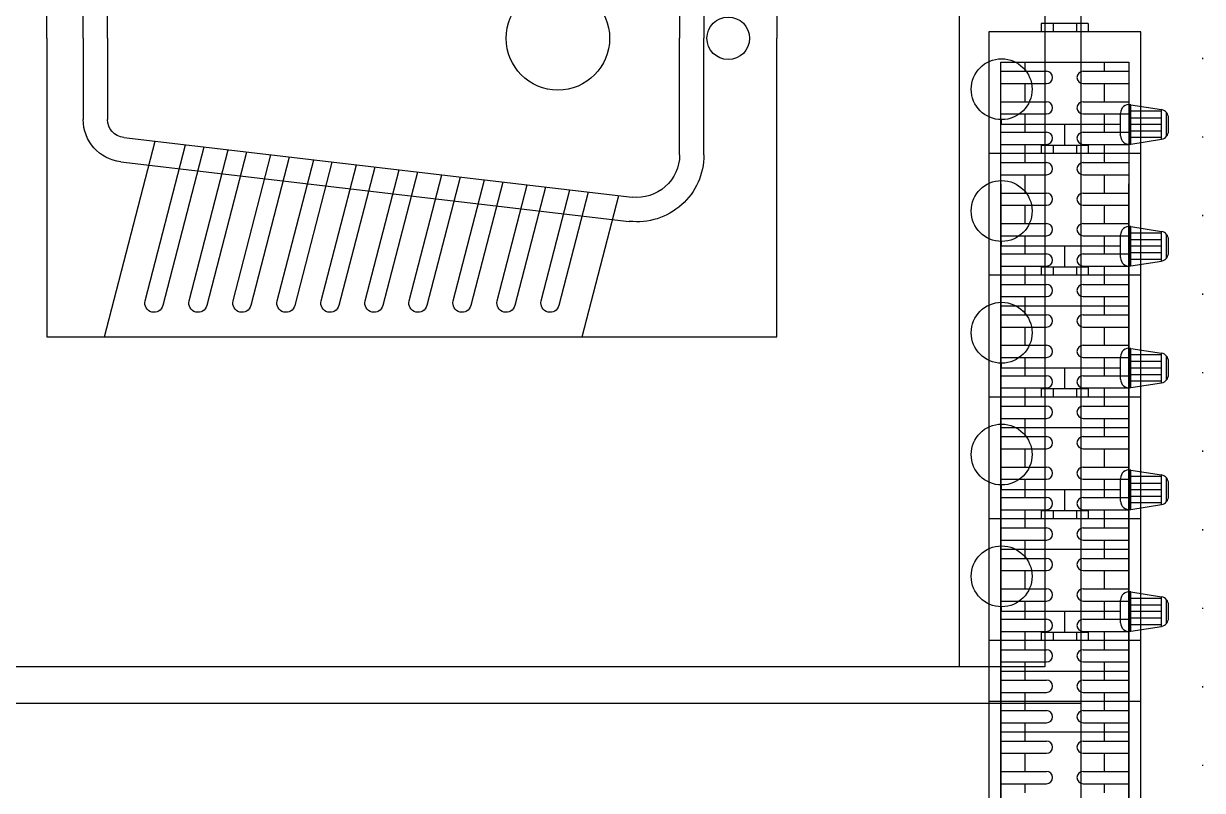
# Model space of a CAD drawing. Header units: inches. Extents: x 21 to 38546, y 13 to 15001.
# Drawn here: x 5924.9 to 6021.7, y 2099.9 to 2162.9 of the extents above; entities that cross this region are included whole.
import ezdxf

# ---------------------------------------------------------------- set-up
doc = ezdxf.new("R2010")
doc.units = ezdxf.units.IN
doc.header["$MEASUREMENT"] = 0
doc.set_wipeout_variables(frame=1)
doc.linetypes.add('DOT', pattern=[6.35, 0, -6.35])
doc.layers.add('RAST-IST-RADYATÖR-DİNAMİK BLOK', color=83, linetype='Continuous')
for name, color, linetype, lineweight in [('Z_MİM_-KM-BEAM-RAY', 8, 'DOT', 25), ('Z_MİM_-KM-CERAMIC-09', 8, 'Continuous', 25), ('Z_MİM_-KM-Gor-25', 8, 'Continuous', 25), ('Z_MİM_-KM-VITRF', 8, 'Continuous', 25), ('Z_MİM_-KM-WALL', 8, 'Continuous', 25)]:
    doc.layers.add(name, color=color, linetype=linetype, lineweight=lineweight)

# ---------------------------------------------------------------- blocks, each defined once
blk = doc.blocks.new('alaturka_plan_1')
blk.add_wipeout([(1400.72, 716.03), (1890.72, 716.03), (1890.72, 116.03), (1400.72, 116.03)]).dxf.layer = 'Z_MİM_-KM-VITRF'
at = {"layer": 'Z_MİM_-KM-VITRF'}
for p, q in [((1400.72, 716.03), (1645.72, 716.03)), ((1400.72, 116.03), (1400.72, 716.03)), ((1890.72, 716.03), (1645.72, 716.03)), ((1890.72, 116.03), (1890.72, 716.03)), ((1550.06, 656.03), (1645.72, 656.03)), ((1741.39, 656.03), (1645.72, 656.03)), ((1550.06, 636.03), (1645.72, 636.03)), ((1741.39, 636.03), (1645.72, 636.03)), ((1544.31, 176.96), (1495.43, 594.63)), ((1564.17, 179.28), (1515.29, 596.96)), ((1727.27, 179.28), (1776.15, 596.96)), ((1747.14, 176.96), (1796.02, 594.63)), ((1400.72, 556.03), (1516.57, 586.03)), ((1890.72, 556.03), (1774.87, 586.03)), ((1519.51, 560.96), (1426.34, 536.84)), ((1771.94, 560.96), (1865.1, 536.84)), ((1430.1, 522.31), (1521.27, 545.92)), ((1861.34, 522.31), (1770.18, 545.92)), ((1523.61, 525.87), (1426.34, 500.68)), ((1767.83, 525.87), (1865.1, 500.68)), ((1430.1, 486.16), (1525.37, 510.83)), ((1861.34, 486.16), (1766.07, 510.83)), ((1527.72, 490.78), (1426.34, 464.53)), ((1763.73, 490.78), (1865.1, 464.53)), ((1430.1, 450.01), (1529.48, 475.74)), ((1861.34, 450.01), (1761.97, 475.74)), ((1531.83, 455.69), (1426.34, 428.37)), ((1759.62, 455.69), (1865.1, 428.37)), ((1430.1, 413.85), (1533.59, 440.65)), ((1861.34, 413.85), (1757.86, 440.65)), ((1535.93, 420.6), (1426.34, 392.22)), ((1755.51, 420.6), (1865.1, 392.22)), ((1430.1, 377.7), (1537.69, 405.56)), ((1861.34, 377.7), (1753.75, 405.56)), ((1540.04, 385.51), (1426.34, 356.06)), ((1751.41, 385.51), (1865.1, 356.06)), ((1430.1, 341.54), (1541.8, 370.47)), ((1861.34, 341.54), (1749.65, 370.47)), ((1544.15, 350.41), (1426.34, 319.91)), ((1747.3, 350.41), (1865.1, 319.91)), ((1430.1, 305.39), (1545.91, 335.38)), ((1861.34, 305.39), (1745.54, 335.38)), ((1548.25, 315.32), (1426.34, 283.75)), ((1743.19, 315.32), (1865.1, 283.75)), ((1430.1, 269.23), (1550.01, 300.28)), ((1861.34, 269.23), (1741.43, 300.28)), ((1552.36, 280.23), (1426.34, 247.6)), ((1739.09, 280.23), (1865.1, 247.6)), ((1430.1, 233.08), (1554.12, 265.19)), ((1861.34, 233.08), (1737.33, 265.19)), ((1556.46, 245.14), (1426.34, 211.45)), ((1734.98, 245.14), (1865.1, 211.45)), ((1430.1, 196.92), (1558.22, 230.1)), ((1861.34, 196.92), (1733.22, 230.1)), ((1400.72, 163.49), (1561.16, 205.04)), ((1890.72, 163.49), (1730.29, 205.04)), ((1645.72, 166.03), (1579.07, 166.03)), ((1645.72, 166.03), (1712.38, 166.03)), ((1645.72, 146.03), (1579.07, 146.03)), ((1645.72, 146.03), (1712.38, 146.03)), ((1645.72, 116.03), (1400.72, 116.03)), ((1645.72, 116.03), (1890.72, 116.03))]:
    blk.add_line(p, q, dxfattribs=at)
for centre, radius, start, end in [((1645.72, 676.03), 17.5, 90, 270), ((1645.72, 676.03), 17.5, 270, 90), ((1550.06, 601.03), 55, 90, 186.67447), ((1741.39, 601.03), 55, 353.32553, 90), ((1550.06, 601.03), 35, 90, 186.67447), ((1741.39, 601.03), 35, 353.32553, 90), ((1645.72, 536.03), 42.5, 90, 270), ((1645.72, 536.03), 42.5, 270, 90), ((1428.22, 529.58), 7.5, 104.51802, 284.51802), ((1863.22, 529.58), 7.5, 255.48198, 75.48198), ((1428.22, 493.42), 7.5, 104.51802, 284.51802), ((1863.22, 493.42), 7.5, 255.48198, 75.48198), ((1428.22, 457.27), 7.5, 104.51802, 284.51802), ((1863.22, 457.27), 7.5, 255.48198, 75.48198), ((1428.22, 421.11), 7.5, 104.51802, 284.51802), ((1863.22, 421.11), 7.5, 255.48198, 75.48198), ((1428.22, 384.96), 7.5, 104.51802, 284.51802), ((1863.22, 384.96), 7.5, 255.48198, 75.48198), ((1428.22, 348.8), 7.5, 104.51802, 284.51802), ((1863.22, 348.8), 7.5, 255.48198, 75.48198), ((1428.22, 312.65), 7.5, 104.51802, 284.51802), ((1863.22, 312.65), 7.5, 255.48198, 75.48198), ((1428.22, 276.49), 7.5, 104.51802, 284.51802), ((1863.22, 276.49), 7.5, 255.48198, 75.48198), ((1428.22, 240.34), 7.5, 104.51802, 284.51802), ((1863.22, 240.34), 7.5, 255.48198, 75.48198), ((1428.22, 204.19), 7.5, 104.51802, 284.51802), ((1863.22, 204.19), 7.5, 255.48198, 75.48198), ((1579.07, 181.03), 35, 186.67447, 270), ((1579.07, 181.03), 15, 186.67447, 270), ((1712.38, 181.03), 15, 270, 353.32553), ((1712.38, 181.03), 35, 270, 353.32553)]:
    blk.add_arc(centre, radius, start, end, dxfattribs=at)
blk = doc.blocks.new('-KM_Kiriş İzi_ZK')
at = {"layer": 'Z_MİM_-KM-BEAM-RAY'}
blk.add_line((2689.999, 1565.001), (2689.999, 1030), dxfattribs=at)
blk = doc.blocks.new('IS_RADYATOR-PLAN-140')
at = {"layer": 'RAST-IST-RADYATÖR-DİNAMİK BLOK', "color": 7}
for p, q in [((133.25, 11.5), (133.25, 7.75)), ((134.25, 11.5), (134.25, 7.75)), ((135.75, 11.5), (135.75, 7.75)), ((136.75, 11.5), (136.75, 7.75)), ((132.5, 9.5), (133.25, 9.5)), ((134.25, 9.5), (135, 9.5)), ((135, 9.5), (135.75, 9.5)), ((136.75, 9.5), (137.5, 9.5)), ((133.25, 4.75), (133.25, 1)), ((134.25, 4.75), (134.25, 1)), ((135.75, 4.75), (135.75, 1)), ((136.75, 4.75), (136.75, 1)), ((132.5, 3), (133.25, 3)), ((134.25, 3), (135, 3)), ((135, 3), (135.75, 3)), ((136.75, 3), (137.5, 3))]:
    blk.add_line(p, q, dxfattribs=at)
at = {"layer": 'RAST-IST-RADYATÖR-DİNAMİK BLOK'}
for points in [[(0, 0), (140, 0), (140, 12.5), (0, 12.5)], [(2.5, 11.5), (137.5, 11.5), (137.5, 1), (2.5, 1)]]:
    blk.add_lwpolyline(points, dxfattribs=at)
at = {"layer": 'RAST-IST-RADYATÖR-DİNAMİK BLOK', "color": 7}
for centre, start, end in [((133.75, 7.75), 180, 0), ((136.25, 7.75), 180, 0), ((133.75, 4.75), 0, 180), ((136.25, 4.75), 0, 180)]:
    blk.add_arc(centre, 0.5, start, end, dxfattribs=at)
blk = doc.blocks.new('IS_RADYATOR-PLAN-150')
at = {"layer": 'RAST-IST-RADYATÖR-DİNAMİK BLOK', "color": 7}
for p, q in [((133.25, 11.5), (133.25, 7.75)), ((134.25, 11.5), (134.25, 7.75)), ((135.75, 11.5), (135.75, 7.75)), ((136.75, 11.5), (136.75, 7.75)), ((138.25, 11.5), (138.25, 7.75)), ((139.25, 11.5), (139.25, 7.75)), ((140.75, 11.5), (140.75, 7.75)), ((141.75, 11.5), (141.75, 7.75)), ((147.385, 11.439), (147.78, 11.439)), ((147.385, 1.67), (147.385, 11.439)), ((132.5, 9.5), (133.25, 9.5)), ((134.25, 9.5), (135, 9.5)), ((135, 9.5), (135.75, 9.5)), ((136.75, 9.5), (137.5, 9.5)), ((137.5, 9.5), (138.25, 9.5)), ((139.25, 9.5), (140, 9.5)), ((140, 9.5), (140.75, 9.5)), ((141.75, 9.5), (142.5, 9.5)), ((145.668, 6.25), (147.385, 6.25)), ((133.25, 4.75), (133.25, 1)), ((134.25, 4.75), (134.25, 1)), ((135.75, 4.75), (135.75, 1)), ((136.75, 4.75), (136.75, 1)), ((138.25, 4.75), (138.25, 1)), ((139.25, 4.75), (139.25, 1)), ((140.75, 4.75), (140.75, 1)), ((141.75, 4.75), (141.75, 1)), ((132.5, 3), (133.25, 3)), ((134.25, 3), (135, 3)), ((135, 3), (135.75, 3)), ((136.75, 3), (137.5, 3)), ((137.5, 3), (138.25, 3)), ((139.25, 3), (140, 3)), ((140, 3), (140.75, 3)), ((141.75, 3), (142.5, 3)), ((146.462, 1.67), (148.309, 1.67)), ((149.011, 0.968), (145.76, 0.968)), ((145.773, 0.833), (148.998, 0.833)), ((145.773, 0.833), (146.168, -1.704)), ((146.308, -1.704), (146.308, 0.833)), ((146.832, -1.704), (146.832, 0.833)), ((147.381, -1.704), (147.381, 0.833)), ((147.906, -1.704), (147.906, 0.833)), ((148.467, -1.704), (148.467, 0.833)), ((148.998, 0.833), (148.603, -1.704)), ((146.168, -1.704), (148.603, -1.704)), ((146.411, -2.11), (148.36, -2.11)), ((146.857, -2.27), (147.914, -2.27))]:
    blk.add_line(p, q, dxfattribs=at)
at = {"layer": 'RAST-IST-RADYATÖR-DİNAMİK BLOK'}
for p, q in [((145.668, 8.178), (145, 8.178)), ((145.668, 7.214), (145.668, 8.178)), ((145.668, 7.214), (145, 7.214)), ((145.668, 5.286), (145.668, 7.214)), ((145.668, 5.286), (145, 5.286)), ((145.668, 4.322), (145.668, 5.286)), ((145.668, 4.322), (145, 4.322))]:
    blk.add_line(p, q, dxfattribs=at)
for points in [[(-5, 0), (145, 0), (145, 12.5), (-5, 12.5)], [(-2.5, 11.5), (142.5, 11.5), (142.5, 1), (-2.5, 1)]]:
    blk.add_lwpolyline(points, dxfattribs=at)
at = {"layer": 'RAST-IST-RADYATÖR-DİNAMİK BLOK', "color": 10}
blk.add_circle((150.28, 11.439), 2.5, dxfattribs=at)
at = {"layer": 'RAST-IST-RADYATÖR-DİNAMİK BLOK', "color": 7}
for centre, radius, start, end in [((133.75, 7.75), 0.5, 180, 0), ((136.25, 7.75), 0.5, 180, 0), ((138.75, 7.75), 0.5, 180, 0), ((141.25, 7.75), 0.5, 180, 0), ((133.75, 4.75), 0.5, 0, 180), ((136.25, 4.75), 0.5, 0, 180), ((138.75, 4.75), 0.5, 0, 180), ((141.25, 4.75), 0.5, 0, 180), ((146.462, 0.968), 0.702, 90, 191.15176), ((148.309, 0.968), 0.702, 348.84824, 90), ((146.857, -1.568), 0.702, 191.15176, 270), ((147.914, -1.568), 0.702, 270, 348.84824)]:
    blk.add_arc(centre, radius, start, end, dxfattribs=at)
blk = doc.blocks.new('IS_RADYATOR-PLAN-160')
at = {"layer": 'RAST-IST-RADYATÖR-DİNAMİK BLOK', "color": 7}
for p, q in [((133.25, 11.5), (133.25, 7.75)), ((134.25, 11.5), (134.25, 7.75)), ((135.75, 11.5), (135.75, 7.75)), ((136.75, 11.5), (136.75, 7.75)), ((138.25, 11.5), (138.25, 7.75)), ((139.25, 11.5), (139.25, 7.75)), ((140.75, 11.5), (140.75, 7.75)), ((141.75, 11.5), (141.75, 7.75)), ((143.25, 11.5), (143.25, 7.75)), ((144.25, 11.5), (144.25, 7.75)), ((145.75, 11.5), (145.75, 7.75)), ((146.75, 11.5), (146.75, 7.75)), ((148.25, 11.5), (148.25, 7.75)), ((149.25, 11.5), (149.25, 7.75)), ((150.75, 11.5), (150.75, 7.75)), ((151.75, 11.5), (151.75, 7.75)), ((157.385, 11.439), (157.78, 11.439)), ((157.385, 1.67), (157.385, 11.439)), ((132.5, 9.5), (133.25, 9.5)), ((134.25, 9.5), (135, 9.5)), ((135, 9.5), (135.75, 9.5)), ((136.75, 9.5), (137.5, 9.5)), ((137.5, 9.5), (138.25, 9.5)), ((139.25, 9.5), (140, 9.5)), ((140, 9.5), (140.75, 9.5)), ((141.75, 9.5), (142.5, 9.5)), ((142.5, 9.5), (143.25, 9.5)), ((144.25, 9.5), (145, 9.5)), ((145, 9.5), (145.75, 9.5)), ((146.75, 9.5), (147.5, 9.5)), ((147.5, 9.5), (148.25, 9.5)), ((149.25, 9.5), (150, 9.5)), ((150, 9.5), (150.75, 9.5)), ((151.75, 9.5), (152.5, 9.5)), ((155.668, 6.25), (157.385, 6.25)), ((133.25, 4.75), (133.25, 1)), ((134.25, 4.75), (134.25, 1)), ((135.75, 4.75), (135.75, 1)), ((136.75, 4.75), (136.75, 1)), ((138.25, 4.75), (138.25, 1)), ((139.25, 4.75), (139.25, 1)), ((140.75, 4.75), (140.75, 1)), ((141.75, 4.75), (141.75, 1)), ((143.25, 4.75), (143.25, 1)), ((144.25, 4.75), (144.25, 1)), ((145.75, 4.75), (145.75, 1)), ((146.75, 4.75), (146.75, 1)), ((148.25, 4.75), (148.25, 1)), ((149.25, 4.75), (149.25, 1)), ((150.75, 4.75), (150.75, 1)), ((151.75, 4.75), (151.75, 1)), ((132.5, 3), (133.25, 3)), ((134.25, 3), (135, 3)), ((135, 3), (135.75, 3)), ((136.75, 3), (137.5, 3)), ((137.5, 3), (138.25, 3)), ((139.25, 3), (140, 3)), ((140, 3), (140.75, 3)), ((141.75, 3), (142.5, 3)), ((142.5, 3), (143.25, 3)), ((144.25, 3), (145, 3)), ((145, 3), (145.75, 3)), ((146.75, 3), (147.5, 3)), ((147.5, 3), (148.25, 3)), ((149.25, 3), (150, 3)), ((150, 3), (150.75, 3)), ((151.75, 3), (152.5, 3)), ((156.462, 1.67), (158.309, 1.67)), ((159.011, 0.968), (155.76, 0.968)), ((155.773, 0.833), (158.998, 0.833)), ((155.773, 0.833), (156.168, -1.704)), ((156.308, -1.704), (156.308, 0.833)), ((156.832, -1.704), (156.832, 0.833)), ((157.381, -1.704), (157.381, 0.833)), ((157.906, -1.704), (157.906, 0.833)), ((158.467, -1.704), (158.467, 0.833)), ((158.998, 0.833), (158.603, -1.704)), ((156.168, -1.704), (158.603, -1.704)), ((156.411, -2.11), (158.36, -2.11)), ((156.857, -2.27), (157.914, -2.27))]:
    blk.add_line(p, q, dxfattribs=at)
at = {"layer": 'RAST-IST-RADYATÖR-DİNAMİK BLOK'}
for p, q in [((155.668, 8.178), (155, 8.178)), ((155.668, 7.214), (155.668, 8.178)), ((155.668, 7.214), (155, 7.214)), ((155.668, 5.286), (155.668, 7.214)), ((155.668, 5.286), (155, 5.286)), ((155.668, 4.322), (155.668, 5.286)), ((155.668, 4.322), (155, 4.322))]:
    blk.add_line(p, q, dxfattribs=at)
for points in [[(-5, 0), (155, 0), (155, 12.5), (-5, 12.5)], [(-2.5, 11.5), (152.5, 11.5), (152.5, 1), (-2.5, 1)]]:
    blk.add_lwpolyline(points, dxfattribs=at)
at = {"layer": 'RAST-IST-RADYATÖR-DİNAMİK BLOK', "color": 10}
blk.add_circle((160.28, 11.439), 2.5, dxfattribs=at)
at = {"layer": 'RAST-IST-RADYATÖR-DİNAMİK BLOK', "color": 7}
for centre, radius, start, end in [((133.75, 7.75), 0.5, 180, 0), ((136.25, 7.75), 0.5, 180, 0), ((138.75, 7.75), 0.5, 180, 0), ((141.25, 7.75), 0.5, 180, 0), ((143.75, 7.75), 0.5, 180, 0), ((146.25, 7.75), 0.5, 180, 0), ((148.75, 7.75), 0.5, 180, 0), ((151.25, 7.75), 0.5, 180, 0), ((133.75, 4.75), 0.5, 0, 180), ((136.25, 4.75), 0.5, 0, 180), ((138.75, 4.75), 0.5, 0, 180), ((141.25, 4.75), 0.5, 0, 180), ((143.75, 4.75), 0.5, 0, 180), ((146.25, 4.75), 0.5, 0, 180), ((148.75, 4.75), 0.5, 0, 180), ((151.25, 4.75), 0.5, 0, 180), ((156.462, 0.968), 0.702, 90, 191.15176), ((158.309, 0.968), 0.702, 348.84824, 90), ((156.857, -1.568), 0.702, 191.15176, 270), ((157.914, -1.568), 0.702, 270, 348.84824)]:
    blk.add_arc(centre, radius, start, end, dxfattribs=at)
blk = doc.blocks.new('IS_RADYATOR-PLAN-170')
at = {"layer": 'RAST-IST-RADYATÖR-DİNAMİK BLOK', "color": 7}
for p, q in [((133.25, 11.5), (133.25, 7.75)), ((134.25, 11.5), (134.25, 7.75)), ((135.75, 11.5), (135.75, 7.75)), ((136.75, 11.5), (136.75, 7.75)), ((138.25, 11.5), (138.25, 7.75)), ((139.25, 11.5), (139.25, 7.75)), ((140.75, 11.5), (140.75, 7.75)), ((141.75, 11.5), (141.75, 7.75)), ((143.25, 11.5), (143.25, 7.75)), ((144.25, 11.5), (144.25, 7.75)), ((145.75, 11.5), (145.75, 7.75)), ((146.75, 11.5), (146.75, 7.75)), ((148.25, 11.5), (148.25, 7.75)), ((149.25, 11.5), (149.25, 7.75)), ((150.75, 11.5), (150.75, 7.75)), ((151.75, 11.5), (151.75, 7.75)), ((153.25, 11.5), (153.25, 7.75)), ((154.25, 11.5), (154.25, 7.75)), ((155.75, 11.5), (155.75, 7.75)), ((156.75, 11.5), (156.75, 7.75)), ((158.25, 11.5), (158.25, 7.75)), ((159.25, 11.5), (159.25, 7.75)), ((160.75, 11.5), (160.75, 7.75)), ((161.75, 11.5), (161.75, 7.75)), ((167.385, 11.439), (167.78, 11.439)), ((167.385, 1.67), (167.385, 11.439)), ((132.5, 9.5), (133.25, 9.5)), ((134.25, 9.5), (135, 9.5)), ((135, 9.5), (135.75, 9.5)), ((136.75, 9.5), (137.5, 9.5)), ((137.5, 9.5), (138.25, 9.5)), ((139.25, 9.5), (140, 9.5)), ((140, 9.5), (140.75, 9.5)), ((141.75, 9.5), (142.5, 9.5)), ((142.5, 9.5), (143.25, 9.5)), ((144.25, 9.5), (145, 9.5)), ((145, 9.5), (145.75, 9.5)), ((146.75, 9.5), (147.5, 9.5)), ((147.5, 9.5), (148.25, 9.5)), ((149.25, 9.5), (150, 9.5)), ((150, 9.5), (150.75, 9.5)), ((151.75, 9.5), (152.5, 9.5)), ((152.5, 9.5), (153.25, 9.5)), ((154.25, 9.5), (155, 9.5)), ((155, 9.5), (155.75, 9.5)), ((156.75, 9.5), (157.5, 9.5)), ((157.5, 9.5), (158.25, 9.5)), ((159.25, 9.5), (160, 9.5)), ((160, 9.5), (160.75, 9.5)), ((161.75, 9.5), (162.5, 9.5)), ((165.668, 6.25), (167.385, 6.25)), ((133.25, 4.75), (133.25, 1)), ((134.25, 4.75), (134.25, 1)), ((135.75, 4.75), (135.75, 1)), ((136.75, 4.75), (136.75, 1)), ((138.25, 4.75), (138.25, 1)), ((139.25, 4.75), (139.25, 1)), ((140.75, 4.75), (140.75, 1)), ((141.75, 4.75), (141.75, 1)), ((143.25, 4.75), (143.25, 1)), ((144.25, 4.75), (144.25, 1)), ((145.75, 4.75), (145.75, 1)), ((146.75, 4.75), (146.75, 1)), ((148.25, 4.75), (148.25, 1)), ((149.25, 4.75), (149.25, 1)), ((150.75, 4.75), (150.75, 1)), ((151.75, 4.75), (151.75, 1)), ((153.25, 4.75), (153.25, 1)), ((154.25, 4.75), (154.25, 1)), ((155.75, 4.75), (155.75, 1)), ((156.75, 4.75), (156.75, 1)), ((158.25, 4.75), (158.25, 1)), ((159.25, 4.75), (159.25, 1)), ((160.75, 4.75), (160.75, 1)), ((161.75, 4.75), (161.75, 1)), ((132.5, 3), (133.25, 3)), ((134.25, 3), (135, 3)), ((135, 3), (135.75, 3)), ((136.75, 3), (137.5, 3)), ((137.5, 3), (138.25, 3)), ((139.25, 3), (140, 3)), ((140, 3), (140.75, 3)), ((141.75, 3), (142.5, 3)), ((142.5, 3), (143.25, 3)), ((144.25, 3), (145, 3)), ((145, 3), (145.75, 3)), ((146.75, 3), (147.5, 3)), ((147.5, 3), (148.25, 3)), ((149.25, 3), (150, 3)), ((150, 3), (150.75, 3)), ((151.75, 3), (152.5, 3)), ((152.5, 3), (153.25, 3)), ((154.25, 3), (155, 3)), ((155, 3), (155.75, 3)), ((156.75, 3), (157.5, 3)), ((157.5, 3), (158.25, 3)), ((159.25, 3), (160, 3)), ((160, 3), (160.75, 3)), ((161.75, 3), (162.5, 3)), ((166.462, 1.67), (168.309, 1.67)), ((169.011, 0.968), (165.76, 0.968)), ((165.773, 0.833), (168.998, 0.833)), ((165.773, 0.833), (166.168, -1.704)), ((166.308, -1.704), (166.308, 0.833)), ((166.832, -1.704), (166.832, 0.833)), ((167.381, -1.704), (167.381, 0.833)), ((167.906, -1.704), (167.906, 0.833)), ((168.467, -1.704), (168.467, 0.833)), ((168.998, 0.833), (168.603, -1.704)), ((166.168, -1.704), (168.603, -1.704)), ((166.411, -2.11), (168.36, -2.11)), ((166.857, -2.27), (167.914, -2.27))]:
    blk.add_line(p, q, dxfattribs=at)
at = {"layer": 'RAST-IST-RADYATÖR-DİNAMİK BLOK'}
for p, q in [((165.668, 8.178), (165, 8.178)), ((165.668, 7.214), (165.668, 8.178)), ((165.668, 7.214), (165, 7.214)), ((165.668, 5.286), (165.668, 7.214)), ((165.668, 5.286), (165, 5.286)), ((165.668, 4.322), (165.668, 5.286)), ((165.668, 4.322), (165, 4.322))]:
    blk.add_line(p, q, dxfattribs=at)
for points in [[(-5, 0), (165, 0), (165, 12.5), (-5, 12.5)], [(-2.5, 11.5), (162.5, 11.5), (162.5, 1), (-2.5, 1)]]:
    blk.add_lwpolyline(points, dxfattribs=at)
at = {"layer": 'RAST-IST-RADYATÖR-DİNAMİK BLOK', "color": 10}
blk.add_circle((170.28, 11.439), 2.5, dxfattribs=at)
at = {"layer": 'RAST-IST-RADYATÖR-DİNAMİK BLOK', "color": 7}
for centre, radius, start, end in [((133.75, 7.75), 0.5, 180, 0), ((136.25, 7.75), 0.5, 180, 0), ((138.75, 7.75), 0.5, 180, 0), ((141.25, 7.75), 0.5, 180, 0), ((143.75, 7.75), 0.5, 180, 0), ((146.25, 7.75), 0.5, 180, 0), ((148.75, 7.75), 0.5, 180, 0), ((151.25, 7.75), 0.5, 180, 0), ((153.75, 7.75), 0.5, 180, 0), ((156.25, 7.75), 0.5, 180, 0), ((158.75, 7.75), 0.5, 180, 0), ((161.25, 7.75), 0.5, 180, 0), ((133.75, 4.75), 0.5, 0, 180), ((136.25, 4.75), 0.5, 0, 180), ((138.75, 4.75), 0.5, 0, 180), ((141.25, 4.75), 0.5, 0, 180), ((143.75, 4.75), 0.5, 0, 180), ((146.25, 4.75), 0.5, 0, 180), ((148.75, 4.75), 0.5, 0, 180), ((151.25, 4.75), 0.5, 0, 180), ((153.75, 4.75), 0.5, 0, 180), ((156.25, 4.75), 0.5, 0, 180), ((158.75, 4.75), 0.5, 0, 180), ((161.25, 4.75), 0.5, 0, 180), ((166.462, 0.968), 0.702, 90, 191.15176), ((168.309, 0.968), 0.702, 348.84824, 90), ((166.857, -1.568), 0.702, 191.15176, 270), ((167.914, -1.568), 0.702, 270, 348.84824)]:
    blk.add_arc(centre, radius, start, end, dxfattribs=at)
blk = doc.blocks.new('IS_RADYATOR-PLAN-180')
at = {"layer": 'RAST-IST-RADYATÖR-DİNAMİK BLOK', "color": 7}
for p, q in [((133.25, 11.5), (133.25, 7.75)), ((134.25, 11.5), (134.25, 7.75)), ((135.75, 11.5), (135.75, 7.75)), ((136.75, 11.5), (136.75, 7.75)), ((138.25, 11.5), (138.25, 7.75)), ((139.25, 11.5), (139.25, 7.75)), ((140.75, 11.5), (140.75, 7.75)), ((141.75, 11.5), (141.75, 7.75)), ((143.25, 11.5), (143.25, 7.75)), ((144.25, 11.5), (144.25, 7.75)), ((145.75, 11.5), (145.75, 7.75)), ((146.75, 11.5), (146.75, 7.75)), ((148.25, 11.5), (148.25, 7.75)), ((149.25, 11.5), (149.25, 7.75)), ((150.75, 11.5), (150.75, 7.75)), ((151.75, 11.5), (151.75, 7.75)), ((153.25, 11.5), (153.25, 7.75)), ((154.25, 11.5), (154.25, 7.75)), ((155.75, 11.5), (155.75, 7.75)), ((156.75, 11.5), (156.75, 7.75)), ((158.25, 11.5), (158.25, 7.75)), ((159.25, 11.5), (159.25, 7.75)), ((160.75, 11.5), (160.75, 7.75)), ((161.75, 11.5), (161.75, 7.75)), ((163.25, 11.5), (163.25, 7.75)), ((164.25, 11.5), (164.25, 7.75)), ((165.75, 11.5), (165.75, 7.75)), ((166.75, 11.5), (166.75, 7.75)), ((168.25, 11.5), (168.25, 7.75)), ((169.25, 11.5), (169.25, 7.75)), ((170.75, 11.5), (170.75, 7.75)), ((171.75, 11.5), (171.75, 7.75)), ((177.385, 11.439), (177.78, 11.439)), ((177.385, 1.67), (177.385, 11.439)), ((132.5, 9.5), (133.25, 9.5)), ((134.25, 9.5), (135, 9.5)), ((135, 9.5), (135.75, 9.5)), ((136.75, 9.5), (137.5, 9.5)), ((137.5, 9.5), (138.25, 9.5)), ((139.25, 9.5), (140, 9.5)), ((140, 9.5), (140.75, 9.5)), ((141.75, 9.5), (142.5, 9.5)), ((142.5, 9.5), (143.25, 9.5)), ((144.25, 9.5), (145, 9.5)), ((145, 9.5), (145.75, 9.5)), ((146.75, 9.5), (147.5, 9.5)), ((147.5, 9.5), (148.25, 9.5)), ((149.25, 9.5), (150, 9.5)), ((150, 9.5), (150.75, 9.5)), ((151.75, 9.5), (152.5, 9.5)), ((152.5, 9.5), (153.25, 9.5)), ((154.25, 9.5), (155, 9.5)), ((155, 9.5), (155.75, 9.5)), ((156.75, 9.5), (157.5, 9.5)), ((157.5, 9.5), (158.25, 9.5)), ((159.25, 9.5), (160, 9.5)), ((160, 9.5), (160.75, 9.5)), ((161.75, 9.5), (162.5, 9.5)), ((162.5, 9.5), (163.25, 9.5)), ((164.25, 9.5), (165, 9.5)), ((165, 9.5), (165.75, 9.5)), ((166.75, 9.5), (167.5, 9.5)), ((167.5, 9.5), (168.25, 9.5)), ((169.25, 9.5), (170, 9.5)), ((170, 9.5), (170.75, 9.5)), ((171.75, 9.5), (172.5, 9.5)), ((175.668, 6.25), (177.385, 6.25)), ((133.25, 4.75), (133.25, 1)), ((134.25, 4.75), (134.25, 1)), ((135.75, 4.75), (135.75, 1)), ((136.75, 4.75), (136.75, 1)), ((138.25, 4.75), (138.25, 1)), ((139.25, 4.75), (139.25, 1)), ((140.75, 4.75), (140.75, 1)), ((141.75, 4.75), (141.75, 1)), ((143.25, 4.75), (143.25, 1)), ((144.25, 4.75), (144.25, 1)), ((145.75, 4.75), (145.75, 1)), ((146.75, 4.75), (146.75, 1)), ((148.25, 4.75), (148.25, 1)), ((149.25, 4.75), (149.25, 1)), ((150.75, 4.75), (150.75, 1)), ((151.75, 4.75), (151.75, 1)), ((153.25, 4.75), (153.25, 1)), ((154.25, 4.75), (154.25, 1)), ((155.75, 4.75), (155.75, 1)), ((156.75, 4.75), (156.75, 1)), ((158.25, 4.75), (158.25, 1)), ((159.25, 4.75), (159.25, 1)), ((160.75, 4.75), (160.75, 1)), ((161.75, 4.75), (161.75, 1)), ((163.25, 4.75), (163.25, 1)), ((164.25, 4.75), (164.25, 1)), ((165.75, 4.75), (165.75, 1)), ((166.75, 4.75), (166.75, 1)), ((168.25, 4.75), (168.25, 1)), ((169.25, 4.75), (169.25, 1)), ((170.75, 4.75), (170.75, 1)), ((171.75, 4.75), (171.75, 1)), ((132.5, 3), (133.25, 3)), ((134.25, 3), (135, 3)), ((135, 3), (135.75, 3)), ((136.75, 3), (137.5, 3)), ((137.5, 3), (138.25, 3)), ((139.25, 3), (140, 3)), ((140, 3), (140.75, 3)), ((141.75, 3), (142.5, 3)), ((142.5, 3), (143.25, 3)), ((144.25, 3), (145, 3)), ((145, 3), (145.75, 3)), ((146.75, 3), (147.5, 3)), ((147.5, 3), (148.25, 3)), ((149.25, 3), (150, 3)), ((150, 3), (150.75, 3)), ((151.75, 3), (152.5, 3)), ((152.5, 3), (153.25, 3)), ((154.25, 3), (155, 3)), ((155, 3), (155.75, 3)), ((156.75, 3), (157.5, 3)), ((157.5, 3), (158.25, 3)), ((159.25, 3), (160, 3)), ((160, 3), (160.75, 3)), ((161.75, 3), (162.5, 3)), ((162.5, 3), (163.25, 3)), ((164.25, 3), (165, 3)), ((165, 3), (165.75, 3)), ((166.75, 3), (167.5, 3)), ((167.5, 3), (168.25, 3)), ((169.25, 3), (170, 3)), ((170, 3), (170.75, 3)), ((171.75, 3), (172.5, 3)), ((176.462, 1.67), (178.309, 1.67)), ((179.011, 0.968), (175.76, 0.968)), ((175.773, 0.833), (178.998, 0.833)), ((175.773, 0.833), (176.168, -1.704)), ((176.308, -1.704), (176.308, 0.833)), ((176.832, -1.704), (176.832, 0.833)), ((177.381, -1.704), (177.381, 0.833)), ((177.906, -1.704), (177.906, 0.833)), ((178.467, -1.704), (178.467, 0.833)), ((178.998, 0.833), (178.603, -1.704)), ((176.168, -1.704), (178.603, -1.704)), ((176.411, -2.11), (178.36, -2.11)), ((176.857, -2.27), (177.914, -2.27))]:
    blk.add_line(p, q, dxfattribs=at)
at = {"layer": 'RAST-IST-RADYATÖR-DİNAMİK BLOK'}
for p, q in [((175.668, 8.178), (175, 8.178)), ((175.668, 7.214), (175.668, 8.178)), ((175.668, 7.214), (175, 7.214)), ((175.668, 5.286), (175.668, 7.214)), ((175.668, 5.286), (175, 5.286)), ((175.668, 4.322), (175.668, 5.286)), ((175.668, 4.322), (175, 4.322))]:
    blk.add_line(p, q, dxfattribs=at)
for points in [[(-5, 0), (175, 0), (175, 12.5), (-5, 12.5)], [(-2.5, 11.5), (172.5, 11.5), (172.5, 1), (-2.5, 1)]]:
    blk.add_lwpolyline(points, dxfattribs=at)
at = {"layer": 'RAST-IST-RADYATÖR-DİNAMİK BLOK', "color": 10}
blk.add_circle((180.28, 11.439), 2.5, dxfattribs=at)
at = {"layer": 'RAST-IST-RADYATÖR-DİNAMİK BLOK', "color": 7}
for centre, radius, start, end in [((133.75, 7.75), 0.5, 180, 0), ((136.25, 7.75), 0.5, 180, 0), ((138.75, 7.75), 0.5, 180, 0), ((141.25, 7.75), 0.5, 180, 0), ((143.75, 7.75), 0.5, 180, 0), ((146.25, 7.75), 0.5, 180, 0), ((148.75, 7.75), 0.5, 180, 0), ((151.25, 7.75), 0.5, 180, 0), ((153.75, 7.75), 0.5, 180, 0), ((156.25, 7.75), 0.5, 180, 0), ((158.75, 7.75), 0.5, 180, 0), ((161.25, 7.75), 0.5, 180, 0), ((163.75, 7.75), 0.5, 180, 0), ((166.25, 7.75), 0.5, 180, 0), ((168.75, 7.75), 0.5, 180, 0), ((171.25, 7.75), 0.5, 180, 0), ((133.75, 4.75), 0.5, 0, 180), ((136.25, 4.75), 0.5, 0, 180), ((138.75, 4.75), 0.5, 0, 180), ((141.25, 4.75), 0.5, 0, 180), ((143.75, 4.75), 0.5, 0, 180), ((146.25, 4.75), 0.5, 0, 180), ((148.75, 4.75), 0.5, 0, 180), ((151.25, 4.75), 0.5, 0, 180), ((153.75, 4.75), 0.5, 0, 180), ((156.25, 4.75), 0.5, 0, 180), ((158.75, 4.75), 0.5, 0, 180), ((161.25, 4.75), 0.5, 0, 180), ((163.75, 4.75), 0.5, 0, 180), ((166.25, 4.75), 0.5, 0, 180), ((168.75, 4.75), 0.5, 0, 180), ((171.25, 4.75), 0.5, 0, 180), ((176.462, 0.968), 0.702, 90, 191.15176), ((178.309, 0.968), 0.702, 348.84824, 90), ((176.857, -1.568), 0.702, 191.15176, 270), ((177.914, -1.568), 0.702, 270, 348.84824)]:
    blk.add_arc(centre, radius, start, end, dxfattribs=at)
blk = doc.blocks.new('IS_RADYATOR-PLAN-190')
at = {"layer": 'RAST-IST-RADYATÖR-DİNAMİK BLOK', "color": 7}
for p, q in [((133.25, 11.5), (133.25, 7.75)), ((134.25, 11.5), (134.25, 7.75)), ((135.75, 11.5), (135.75, 7.75)), ((136.75, 11.5), (136.75, 7.75)), ((138.25, 11.5), (138.25, 7.75)), ((139.25, 11.5), (139.25, 7.75)), ((140.75, 11.5), (140.75, 7.75)), ((141.75, 11.5), (141.75, 7.75)), ((143.25, 11.5), (143.25, 7.75)), ((144.25, 11.5), (144.25, 7.75)), ((145.75, 11.5), (145.75, 7.75)), ((146.75, 11.5), (146.75, 7.75)), ((148.25, 11.5), (148.25, 7.75)), ((149.25, 11.5), (149.25, 7.75)), ((150.75, 11.5), (150.75, 7.75)), ((151.75, 11.5), (151.75, 7.75)), ((153.25, 11.5), (153.25, 7.75)), ((154.25, 11.5), (154.25, 7.75)), ((155.75, 11.5), (155.75, 7.75)), ((156.75, 11.5), (156.75, 7.75)), ((158.25, 11.5), (158.25, 7.75)), ((159.25, 11.5), (159.25, 7.75)), ((160.75, 11.5), (160.75, 7.75)), ((161.75, 11.5), (161.75, 7.75)), ((163.25, 11.5), (163.25, 7.75)), ((164.25, 11.5), (164.25, 7.75)), ((165.75, 11.5), (165.75, 7.75)), ((166.75, 11.5), (166.75, 7.75)), ((168.25, 11.5), (168.25, 7.75)), ((169.25, 11.5), (169.25, 7.75)), ((170.75, 11.5), (170.75, 7.75)), ((171.75, 11.5), (171.75, 7.75)), ((173.25, 11.5), (173.25, 7.75)), ((174.25, 11.5), (174.25, 7.75)), ((175.75, 11.5), (175.75, 7.75)), ((176.75, 11.5), (176.75, 7.75)), ((178.25, 11.5), (178.25, 7.75)), ((179.25, 11.5), (179.25, 7.75)), ((180.75, 11.5), (180.75, 7.75)), ((181.75, 11.5), (181.75, 7.75)), ((187.385, 11.439), (187.78, 11.439)), ((187.385, 1.67), (187.385, 11.439)), ((132.5, 9.5), (133.25, 9.5)), ((134.25, 9.5), (135, 9.5)), ((135, 9.5), (135.75, 9.5)), ((136.75, 9.5), (137.5, 9.5)), ((137.5, 9.5), (138.25, 9.5)), ((139.25, 9.5), (140, 9.5)), ((140, 9.5), (140.75, 9.5)), ((141.75, 9.5), (142.5, 9.5)), ((142.5, 9.5), (143.25, 9.5)), ((144.25, 9.5), (145, 9.5)), ((145, 9.5), (145.75, 9.5)), ((146.75, 9.5), (147.5, 9.5)), ((147.5, 9.5), (148.25, 9.5)), ((149.25, 9.5), (150, 9.5)), ((150, 9.5), (150.75, 9.5)), ((151.75, 9.5), (152.5, 9.5)), ((152.5, 9.5), (153.25, 9.5)), ((154.25, 9.5), (155, 9.5)), ((155, 9.5), (155.75, 9.5)), ((156.75, 9.5), (157.5, 9.5)), ((157.5, 9.5), (158.25, 9.5)), ((159.25, 9.5), (160, 9.5)), ((160, 9.5), (160.75, 9.5)), ((161.75, 9.5), (162.5, 9.5)), ((162.5, 9.5), (163.25, 9.5)), ((164.25, 9.5), (165, 9.5)), ((165, 9.5), (165.75, 9.5)), ((166.75, 9.5), (167.5, 9.5)), ((167.5, 9.5), (168.25, 9.5)), ((169.25, 9.5), (170, 9.5)), ((170, 9.5), (170.75, 9.5)), ((171.75, 9.5), (172.5, 9.5)), ((172.5, 9.5), (173.25, 9.5)), ((174.25, 9.5), (175, 9.5)), ((175, 9.5), (175.75, 9.5)), ((176.75, 9.5), (177.5, 9.5)), ((177.5, 9.5), (178.25, 9.5)), ((179.25, 9.5), (180, 9.5)), ((180, 9.5), (180.75, 9.5)), ((181.75, 9.5), (182.5, 9.5)), ((185.668, 6.25), (187.385, 6.25)), ((133.25, 4.75), (133.25, 1)), ((134.25, 4.75), (134.25, 1)), ((135.75, 4.75), (135.75, 1)), ((136.75, 4.75), (136.75, 1)), ((138.25, 4.75), (138.25, 1)), ((139.25, 4.75), (139.25, 1)), ((140.75, 4.75), (140.75, 1)), ((141.75, 4.75), (141.75, 1)), ((143.25, 4.75), (143.25, 1)), ((144.25, 4.75), (144.25, 1)), ((145.75, 4.75), (145.75, 1)), ((146.75, 4.75), (146.75, 1)), ((148.25, 4.75), (148.25, 1)), ((149.25, 4.75), (149.25, 1)), ((150.75, 4.75), (150.75, 1)), ((151.75, 4.75), (151.75, 1)), ((153.25, 4.75), (153.25, 1)), ((154.25, 4.75), (154.25, 1)), ((155.75, 4.75), (155.75, 1)), ((156.75, 4.75), (156.75, 1)), ((158.25, 4.75), (158.25, 1)), ((159.25, 4.75), (159.25, 1)), ((160.75, 4.75), (160.75, 1)), ((161.75, 4.75), (161.75, 1)), ((163.25, 4.75), (163.25, 1)), ((164.25, 4.75), (164.25, 1)), ((165.75, 4.75), (165.75, 1)), ((166.75, 4.75), (166.75, 1)), ((168.25, 4.75), (168.25, 1)), ((169.25, 4.75), (169.25, 1)), ((170.75, 4.75), (170.75, 1)), ((171.75, 4.75), (171.75, 1)), ((173.25, 4.75), (173.25, 1)), ((174.25, 4.75), (174.25, 1)), ((175.75, 4.75), (175.75, 1)), ((176.75, 4.75), (176.75, 1)), ((178.25, 4.75), (178.25, 1)), ((179.25, 4.75), (179.25, 1)), ((180.75, 4.75), (180.75, 1)), ((181.75, 4.75), (181.75, 1)), ((132.5, 3), (133.25, 3)), ((134.25, 3), (135, 3)), ((135, 3), (135.75, 3)), ((136.75, 3), (137.5, 3)), ((137.5, 3), (138.25, 3)), ((139.25, 3), (140, 3)), ((140, 3), (140.75, 3)), ((141.75, 3), (142.5, 3)), ((142.5, 3), (143.25, 3)), ((144.25, 3), (145, 3)), ((145, 3), (145.75, 3)), ((146.75, 3), (147.5, 3)), ((147.5, 3), (148.25, 3)), ((149.25, 3), (150, 3)), ((150, 3), (150.75, 3)), ((151.75, 3), (152.5, 3)), ((152.5, 3), (153.25, 3)), ((154.25, 3), (155, 3)), ((155, 3), (155.75, 3)), ((156.75, 3), (157.5, 3)), ((157.5, 3), (158.25, 3)), ((159.25, 3), (160, 3)), ((160, 3), (160.75, 3)), ((161.75, 3), (162.5, 3)), ((162.5, 3), (163.25, 3)), ((164.25, 3), (165, 3)), ((165, 3), (165.75, 3)), ((166.75, 3), (167.5, 3)), ((167.5, 3), (168.25, 3)), ((169.25, 3), (170, 3)), ((170, 3), (170.75, 3)), ((171.75, 3), (172.5, 3)), ((172.5, 3), (173.25, 3)), ((174.25, 3), (175, 3)), ((175, 3), (175.75, 3)), ((176.75, 3), (177.5, 3)), ((177.5, 3), (178.25, 3)), ((179.25, 3), (180, 3)), ((180, 3), (180.75, 3)), ((181.75, 3), (182.5, 3)), ((186.462, 1.67), (188.309, 1.67)), ((189.011, 0.968), (185.76, 0.968)), ((185.773, 0.833), (188.998, 0.833)), ((185.773, 0.833), (186.168, -1.704)), ((186.308, -1.704), (186.308, 0.833)), ((186.832, -1.704), (186.832, 0.833)), ((187.381, -1.704), (187.381, 0.833)), ((187.906, -1.704), (187.906, 0.833)), ((188.467, -1.704), (188.467, 0.833)), ((188.998, 0.833), (188.603, -1.704)), ((186.168, -1.704), (188.603, -1.704)), ((186.411, -2.11), (188.36, -2.11)), ((186.857, -2.27), (187.914, -2.27))]:
    blk.add_line(p, q, dxfattribs=at)
at = {"layer": 'RAST-IST-RADYATÖR-DİNAMİK BLOK'}
for p, q in [((185.668, 8.178), (185, 8.178)), ((185.668, 7.214), (185.668, 8.178)), ((185.668, 7.214), (185, 7.214)), ((185.668, 5.286), (185.668, 7.214)), ((185.668, 5.286), (185, 5.286)), ((185.668, 4.322), (185.668, 5.286)), ((185.668, 4.322), (185, 4.322))]:
    blk.add_line(p, q, dxfattribs=at)
for points in [[(-5, 0), (185, 0), (185, 12.5), (-5, 12.5)], [(182.5, 11.5), (-2.5, 11.5), (-2.5, 1), (182.5, 1)]]:
    blk.add_lwpolyline(points, dxfattribs=at)
at = {"layer": 'RAST-IST-RADYATÖR-DİNAMİK BLOK', "color": 10}
blk.add_circle((190.28, 11.439), 2.5, dxfattribs=at)
at = {"layer": 'RAST-IST-RADYATÖR-DİNAMİK BLOK', "color": 7}
for centre, radius, start, end in [((133.75, 7.75), 0.5, 180, 0), ((136.25, 7.75), 0.5, 180, 0), ((138.75, 7.75), 0.5, 180, 0), ((141.25, 7.75), 0.5, 180, 0), ((143.75, 7.75), 0.5, 180, 0), ((146.25, 7.75), 0.5, 180, 0), ((148.75, 7.75), 0.5, 180, 0), ((151.25, 7.75), 0.5, 180, 0), ((153.75, 7.75), 0.5, 180, 0), ((156.25, 7.75), 0.5, 180, 0), ((158.75, 7.75), 0.5, 180, 0), ((161.25, 7.75), 0.5, 180, 0), ((163.75, 7.75), 0.5, 180, 0), ((166.25, 7.75), 0.5, 180, 0), ((168.75, 7.75), 0.5, 180, 0), ((171.25, 7.75), 0.5, 180, 0), ((173.75, 7.75), 0.5, 180, 0), ((176.25, 7.75), 0.5, 180, 0), ((178.75, 7.75), 0.5, 180, 0), ((181.25, 7.75), 0.5, 180, 0), ((133.75, 4.75), 0.5, 0, 180), ((136.25, 4.75), 0.5, 0, 180), ((138.75, 4.75), 0.5, 0, 180), ((141.25, 4.75), 0.5, 0, 180), ((143.75, 4.75), 0.5, 0, 180), ((146.25, 4.75), 0.5, 0, 180), ((148.75, 4.75), 0.5, 0, 180), ((151.25, 4.75), 0.5, 0, 180), ((153.75, 4.75), 0.5, 0, 180), ((156.25, 4.75), 0.5, 0, 180), ((158.75, 4.75), 0.5, 0, 180), ((161.25, 4.75), 0.5, 0, 180), ((163.75, 4.75), 0.5, 0, 180), ((166.25, 4.75), 0.5, 0, 180), ((168.75, 4.75), 0.5, 0, 180), ((171.25, 4.75), 0.5, 0, 180), ((173.75, 4.75), 0.5, 0, 180), ((176.25, 4.75), 0.5, 0, 180), ((178.75, 4.75), 0.5, 0, 180), ((181.25, 4.75), 0.5, 0, 180), ((186.462, 0.968), 0.702, 90, 191.15176), ((188.309, 0.968), 0.702, 348.84824, 90), ((186.857, -1.568), 0.702, 191.15176, 270), ((187.914, -1.568), 0.702, 270, 348.84824)]:
    blk.add_arc(centre, radius, start, end, dxfattribs=at)
blk = doc.blocks.new('IS_RADYATOR-PLAN-200')
at = {"layer": 'RAST-IST-RADYATÖR-DİNAMİK BLOK', "color": 7}
for p, q in [((138.25, 11.5), (138.25, 7.75)), ((139.25, 11.5), (139.25, 7.75)), ((140.75, 11.5), (140.75, 7.75)), ((141.75, 11.5), (141.75, 7.75)), ((143.25, 11.5), (143.25, 7.75)), ((144.25, 11.5), (144.25, 7.75)), ((145.75, 11.5), (145.75, 7.75)), ((146.75, 11.5), (146.75, 7.75)), ((148.25, 11.5), (148.25, 7.75)), ((149.25, 11.5), (149.25, 7.75)), ((150.75, 11.5), (150.75, 7.75)), ((151.75, 11.5), (151.75, 7.75)), ((153.25, 11.5), (153.25, 7.75)), ((154.25, 11.5), (154.25, 7.75)), ((155.75, 11.5), (155.75, 7.75)), ((156.75, 11.5), (156.75, 7.75)), ((158.25, 11.5), (158.25, 7.75)), ((159.25, 11.5), (159.25, 7.75)), ((160.75, 11.5), (160.75, 7.75)), ((161.75, 11.5), (161.75, 7.75)), ((163.25, 11.5), (163.25, 7.75)), ((164.25, 11.5), (164.25, 7.75)), ((165.75, 11.5), (165.75, 7.75)), ((166.75, 11.5), (166.75, 7.75)), ((168.25, 11.5), (168.25, 7.75)), ((169.25, 11.5), (169.25, 7.75)), ((170.75, 11.5), (170.75, 7.75)), ((171.75, 11.5), (171.75, 7.75)), ((173.25, 11.5), (173.25, 7.75)), ((174.25, 11.5), (174.25, 7.75)), ((175.75, 11.5), (175.75, 7.75)), ((176.75, 11.5), (176.75, 7.75)), ((178.25, 11.5), (178.25, 7.75)), ((179.25, 11.5), (179.25, 7.75)), ((180.75, 11.5), (180.75, 7.75)), ((181.75, 11.5), (181.75, 7.75)), ((183.25, 11.5), (183.25, 7.75)), ((184.25, 11.5), (184.25, 7.75)), ((185.75, 11.5), (185.75, 7.75)), ((186.75, 11.5), (186.75, 7.75)), ((188.25, 11.5), (188.25, 7.75)), ((189.25, 11.5), (189.25, 7.75)), ((190.75, 11.5), (190.75, 7.75)), ((191.75, 11.5), (191.75, 7.75)), ((193.25, 11.5), (193.25, 7.75)), ((194.25, 11.5), (194.25, 7.75)), ((195.75, 11.5), (195.75, 7.75)), ((196.75, 11.5), (196.75, 7.75)), ((137.5, 9.5), (138.25, 9.5)), ((139.25, 9.5), (140, 9.5)), ((140, 9.5), (140.75, 9.5)), ((141.75, 9.5), (142.5, 9.5)), ((142.5, 9.5), (143.25, 9.5)), ((144.25, 9.5), (145, 9.5)), ((145, 9.5), (145.75, 9.5)), ((146.75, 9.5), (147.5, 9.5)), ((147.5, 9.5), (148.25, 9.5)), ((149.25, 9.5), (150, 9.5)), ((150, 9.5), (150.75, 9.5)), ((151.75, 9.5), (152.5, 9.5)), ((152.5, 9.5), (153.25, 9.5)), ((154.25, 9.5), (155, 9.5)), ((155, 9.5), (155.75, 9.5)), ((156.75, 9.5), (157.5, 9.5)), ((157.5, 9.5), (158.25, 9.5)), ((159.25, 9.5), (160, 9.5)), ((160, 9.5), (160.75, 9.5)), ((161.75, 9.5), (162.5, 9.5)), ((162.5, 9.5), (163.25, 9.5)), ((164.25, 9.5), (165, 9.5)), ((165, 9.5), (165.75, 9.5)), ((166.75, 9.5), (167.5, 9.5)), ((167.5, 9.5), (168.25, 9.5)), ((169.25, 9.5), (170, 9.5)), ((170, 9.5), (170.75, 9.5)), ((171.75, 9.5), (172.5, 9.5)), ((172.5, 9.5), (173.25, 9.5)), ((174.25, 9.5), (175, 9.5)), ((175, 9.5), (175.75, 9.5)), ((176.75, 9.5), (177.5, 9.5)), ((177.5, 9.5), (178.25, 9.5)), ((179.25, 9.5), (180, 9.5)), ((180, 9.5), (180.75, 9.5)), ((181.75, 9.5), (182.5, 9.5)), ((182.5, 9.5), (183.25, 9.5)), ((184.25, 9.5), (185, 9.5)), ((185, 9.5), (185.75, 9.5)), ((186.75, 9.5), (187.5, 9.5)), ((187.5, 9.5), (188.25, 9.5)), ((189.25, 9.5), (190, 9.5)), ((190, 9.5), (190.75, 9.5)), ((191.75, 9.5), (192.5, 9.5)), ((192.5, 9.5), (193.25, 9.5)), ((194.25, 9.5), (195, 9.5)), ((195, 9.5), (195.75, 9.5)), ((196.75, 9.5), (197.5, 9.5)), ((138.25, 4.75), (138.25, 1)), ((139.25, 4.75), (139.25, 1)), ((140.75, 4.75), (140.75, 1)), ((141.75, 4.75), (141.75, 1)), ((143.25, 4.75), (143.25, 1)), ((144.25, 4.75), (144.25, 1)), ((145.75, 4.75), (145.75, 1)), ((146.75, 4.75), (146.75, 1)), ((148.25, 4.75), (148.25, 1)), ((149.25, 4.75), (149.25, 1)), ((150.75, 4.75), (150.75, 1)), ((151.75, 4.75), (151.75, 1)), ((153.25, 4.75), (153.25, 1)), ((154.25, 4.75), (154.25, 1)), ((155.75, 4.75), (155.75, 1)), ((156.75, 4.75), (156.75, 1)), ((158.25, 4.75), (158.25, 1)), ((159.25, 4.75), (159.25, 1)), ((160.75, 4.75), (160.75, 1)), ((161.75, 4.75), (161.75, 1)), ((163.25, 4.75), (163.25, 1)), ((164.25, 4.75), (164.25, 1)), ((165.75, 4.75), (165.75, 1)), ((166.75, 4.75), (166.75, 1)), ((168.25, 4.75), (168.25, 1)), ((169.25, 4.75), (169.25, 1)), ((170.75, 4.75), (170.75, 1)), ((171.75, 4.75), (171.75, 1)), ((173.25, 4.75), (173.25, 1)), ((174.25, 4.75), (174.25, 1)), ((175.75, 4.75), (175.75, 1)), ((176.75, 4.75), (176.75, 1)), ((178.25, 4.75), (178.25, 1)), ((179.25, 4.75), (179.25, 1)), ((180.75, 4.75), (180.75, 1)), ((181.75, 4.75), (181.75, 1)), ((183.25, 4.75), (183.25, 1)), ((184.25, 4.75), (184.25, 1)), ((185.75, 4.75), (185.75, 1)), ((186.75, 4.75), (186.75, 1)), ((188.25, 4.75), (188.25, 1)), ((189.25, 4.75), (189.25, 1)), ((190.75, 4.75), (190.75, 1)), ((191.75, 4.75), (191.75, 1)), ((193.25, 4.75), (193.25, 1)), ((194.25, 4.75), (194.25, 1)), ((195.75, 4.75), (195.75, 1)), ((196.75, 4.75), (196.75, 1)), ((137.5, 3), (138.25, 3)), ((139.25, 3), (140, 3)), ((140, 3), (140.75, 3)), ((141.75, 3), (142.5, 3)), ((142.5, 3), (143.25, 3)), ((144.25, 3), (145, 3)), ((145, 3), (145.75, 3)), ((146.75, 3), (147.5, 3)), ((147.5, 3), (148.25, 3)), ((149.25, 3), (150, 3)), ((150, 3), (150.75, 3)), ((151.75, 3), (152.5, 3)), ((152.5, 3), (153.25, 3)), ((154.25, 3), (155, 3)), ((155, 3), (155.75, 3)), ((156.75, 3), (157.5, 3)), ((157.5, 3), (158.25, 3)), ((159.25, 3), (160, 3)), ((160, 3), (160.75, 3)), ((161.75, 3), (162.5, 3)), ((162.5, 3), (163.25, 3)), ((164.25, 3), (165, 3)), ((165, 3), (165.75, 3)), ((166.75, 3), (167.5, 3)), ((167.5, 3), (168.25, 3)), ((169.25, 3), (170, 3)), ((170, 3), (170.75, 3)), ((171.75, 3), (172.5, 3)), ((172.5, 3), (173.25, 3)), ((174.25, 3), (175, 3)), ((175, 3), (175.75, 3)), ((176.75, 3), (177.5, 3)), ((177.5, 3), (178.25, 3)), ((179.25, 3), (180, 3)), ((180, 3), (180.75, 3)), ((181.75, 3), (182.5, 3)), ((182.5, 3), (183.25, 3)), ((184.25, 3), (185, 3)), ((185, 3), (185.75, 3)), ((186.75, 3), (187.5, 3)), ((187.5, 3), (188.25, 3)), ((189.25, 3), (190, 3)), ((190, 3), (190.75, 3)), ((191.75, 3), (192.5, 3)), ((192.5, 3), (193.25, 3)), ((194.25, 3), (195, 3)), ((195, 3), (195.75, 3)), ((196.75, 3), (197.5, 3))]:
    blk.add_line(p, q, dxfattribs=at)
at = {"layer": 'RAST-IST-RADYATÖR-DİNAMİK BLOK'}
for p, q in [((200.668, 8.178), (200, 8.178)), ((200.668, 7.214), (200.668, 8.178)), ((200.668, 7.214), (200, 7.214)), ((200.668, 5.286), (200.668, 7.214)), ((200.668, 5.286), (200, 5.286)), ((200.668, 4.322), (200.668, 5.286)), ((200.668, 4.322), (200, 4.322))]:
    blk.add_line(p, q, dxfattribs=at)
for points in [[(0, 0), (200, 0), (200, 12.5), (0, 12.5)], [(2.5, 11.5), (197.5, 11.5), (197.5, 1), (2.5, 1)]]:
    blk.add_lwpolyline(points, dxfattribs=at)
at = {"layer": 'RAST-IST-RADYATÖR-DİNAMİK BLOK', "color": 7}
for centre, start, end in [((138.75, 7.75), 180, 0), ((141.25, 7.75), 180, 0), ((143.75, 7.75), 180, 0), ((146.25, 7.75), 180, 0), ((148.75, 7.75), 180, 0), ((151.25, 7.75), 180, 0), ((153.75, 7.75), 180, 0), ((156.25, 7.75), 180, 0), ((158.75, 7.75), 180, 0), ((161.25, 7.75), 180, 0), ((163.75, 7.75), 180, 0), ((166.25, 7.75), 180, 0), ((168.75, 7.75), 180, 0), ((171.25, 7.75), 180, 0), ((173.75, 7.75), 180, 0), ((176.25, 7.75), 180, 0), ((178.75, 7.75), 180, 0), ((181.25, 7.75), 180, 0), ((183.75, 7.75), 180, 0), ((186.25, 7.75), 180, 0), ((188.75, 7.75), 180, 0), ((191.25, 7.75), 180, 0), ((193.75, 7.75), 180, 0), ((196.25, 7.75), 180, 0), ((138.75, 4.75), 0, 180), ((141.25, 4.75), 0, 180), ((143.75, 4.75), 0, 180), ((146.25, 4.75), 0, 180), ((148.75, 4.75), 0, 180), ((151.25, 4.75), 0, 180), ((153.75, 4.75), 0, 180), ((156.25, 4.75), 0, 180), ((158.75, 4.75), 0, 180), ((161.25, 4.75), 0, 180), ((163.75, 4.75), 0, 180), ((166.25, 4.75), 0, 180), ((168.75, 4.75), 0, 180), ((171.25, 4.75), 0, 180), ((173.75, 4.75), 0, 180), ((176.25, 4.75), 0, 180), ((178.75, 4.75), 0, 180), ((181.25, 4.75), 0, 180), ((183.75, 4.75), 0, 180), ((186.25, 4.75), 0, 180), ((188.75, 4.75), 0, 180), ((191.25, 4.75), 0, 180), ((193.75, 4.75), 0, 180), ((196.25, 4.75), 0, 180)]:
    blk.add_arc(centre, 0.5, start, end, dxfattribs=at)
blk = doc.blocks.new('IS_U4738')
for name, p in [('IS_RADYATOR-PLAN-140', (0, 0)), ('IS_RADYATOR-PLAN-150', (0, 0)), ('IS_RADYATOR-PLAN-160', (0, 0)), ('IS_RADYATOR-PLAN-170', (0, 0)), ('IS_RADYATOR-PLAN-180', (0, 0)), ('IS_RADYATOR-PLAN-190', (0, 0)), ('IS_RADYATOR-PLAN-200', (-5, 0))]:
    blk.add_blockref(name, p)

msp = doc.modelspace()

# ---------------------------------------------------------------- linework, layer by layer
at = {"layer": 'Z_MİM_-KM-Gor-25'}
for p, q in [((6001.756, 2110.084), (6001.756, 2204.083)), ((6001.757, 2110.084), (6001.757, 2204.083))]:
    msp.add_line(p, q, dxfattribs=at)
at = {"layer": 'Z_MİM_-KM-WALL'}
for p, q in [((6011.758, 2012.083), (6011.758, 2562.084)), ((5586.757, 2107.084), (6011.758, 2107.084))]:
    msp.add_line(p, q, dxfattribs=at)

# ---------------------------------------------------------------- block references
at = {"layer": 'RAST-IST-RADYATÖR-DİNAMİK BLOK', "rotation": 90}
msp.add_blockref('IS_U4738', (6016.654, 1967.231), dxfattribs=at)
at = {"layer": 'Z_MİM_-KM-VITRF', "ltscale": 0.5, "xscale": -0.1000000000000001, "yscale": 0.1000000000000001, "zscale": 0.1, "rotation": 270}
msp.add_blockref('alaturka_plan_1', (5915.154, 1997.117), dxfattribs=at)

# ---------------------------------------------------------------- next in the draw order: linework, layer by layer
at = {"layer": 'Z_MİM_-KM-CERAMIC-09'}
msp.add_lwpolyline([(5589.757, 2324.084), (6008.756, 2324.084), (6008.757, 2225.083), (5838.756, 2225.083), (5838.756, 2204.083), (6008.756, 2204.083), (6008.758, 2110.084), (5589.757, 2110.084)], close=True, dxfattribs=at)

# ---------------------------------------------------------------- next in the draw order: block references
at = {"layer": 'Z_MİM_-KM-BEAM-RAY'}
msp.add_blockref('-KM_Kiriş İzi_ZK', (3331.714, 982.083), dxfattribs=at)

doc.saveas('drawing.dxf')
